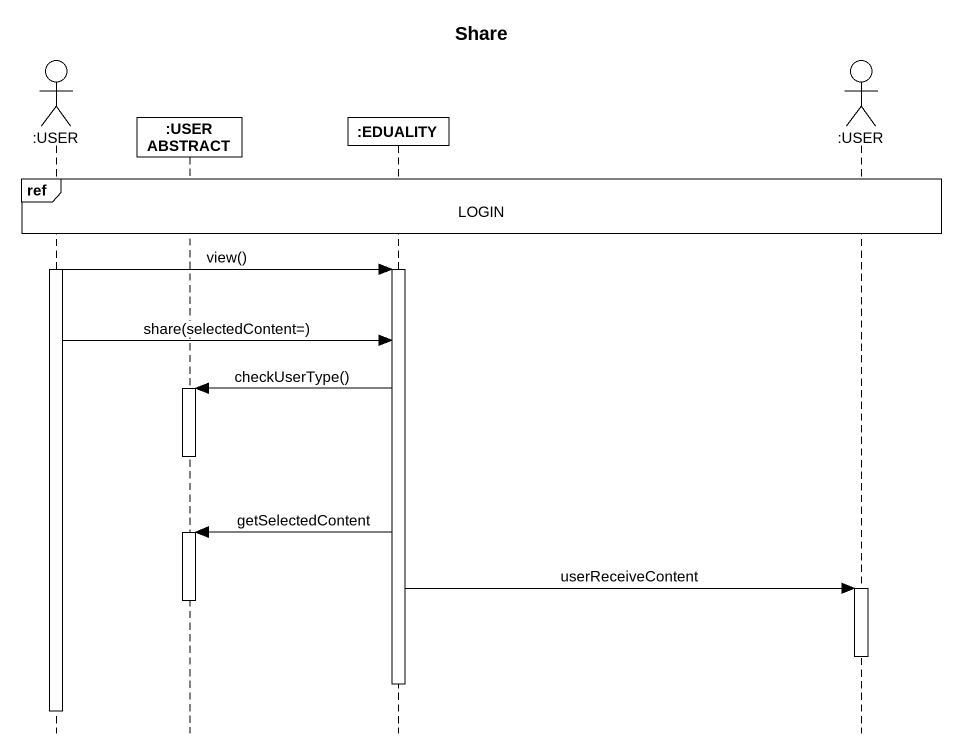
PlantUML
@startuml
title Share
hide footbox
actor ":USER" as USER
participant ":USER ABSTRACT" as USER_ABSTRACT
participant ":EDUALITY" as EDUALITY
actor ":USER" as USER_2

ref over USER, USER_ABSTRACT, EDUALITY, USER_2 : LOGIN
activate USER
USER -> EDUALITY : view()
activate EDUALITY
USER -> EDUALITY : share(selectedContent=)
EDUALITY -> USER_ABSTRACT : checkUserType()
activate USER_ABSTRACT
deactivate USER_ABSTRACT
EDUALITY -> USER_ABSTRACT : getSelectedContent
activate USER_ABSTRACT
EDUALITY -> USER_2 : userReceiveContent
activate USER_2
deactivate USER_ABSTRACT
deactivate USER_2
deactivate EDUALITY
deactivate USER
@enduml
